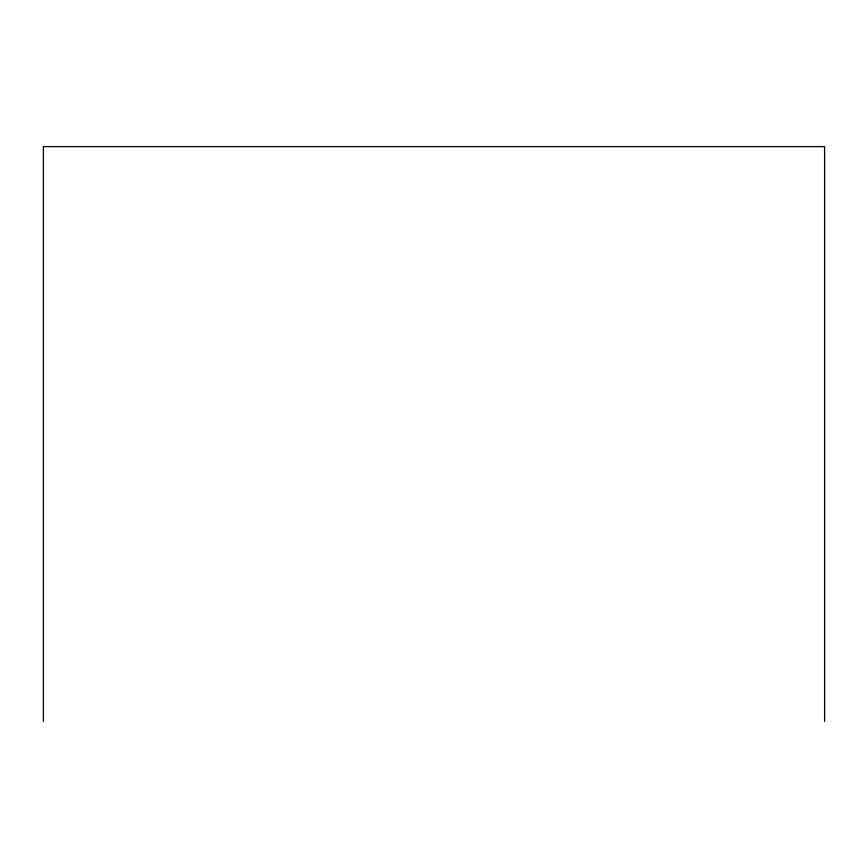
<?xml version="1.0" encoding="UTF-8"?>
<svg xmlns="http://www.w3.org/2000/svg" width="868" height="868" viewBox="0 0 868 868"><rect width="100%" height="100%" fill="white"/><g stroke="black" fill="none" stroke-linecap="round" stroke-linejoin="round"><path stroke-width="1.3" d="M824.6 721.384L824.6 146.616L43.4 146.616L43.4 721.384"/></g></svg>
